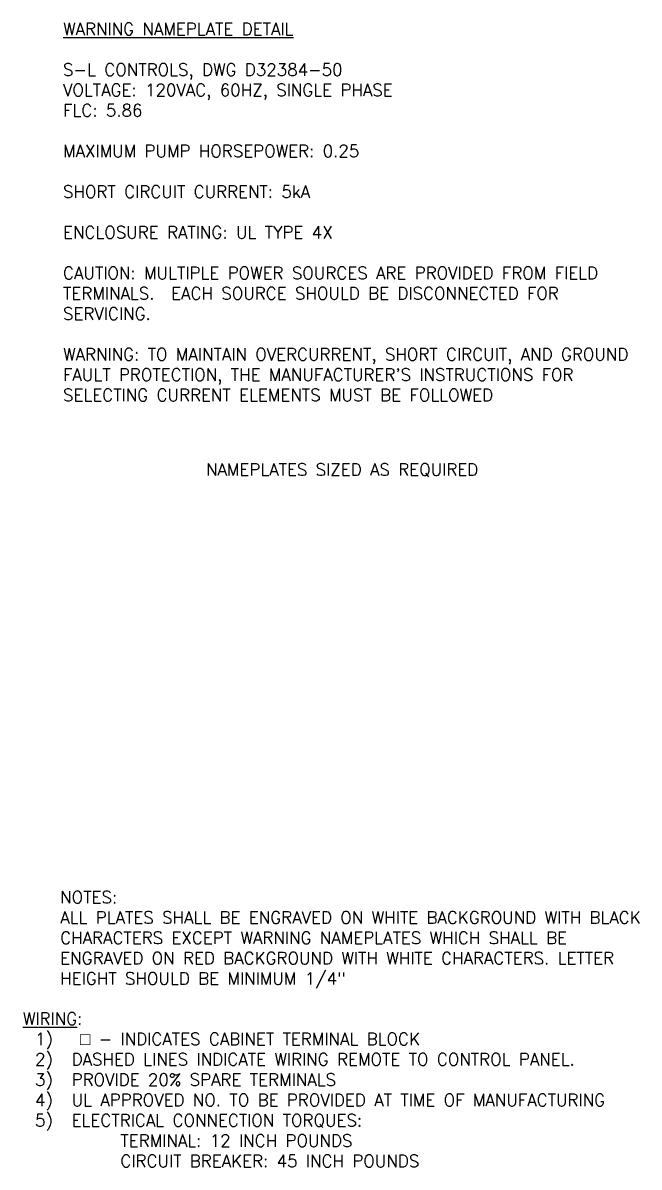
# Model space of a CAD drawing. Header units: inches. Extents: x -18.4 to 45.1, y 1.9 to 48.8.
# Drawn here: x -18.43 to 6.84, y 1.87 to 48.76 of the extents above; entities that cross this region are included whole.
import ezdxf

# ---------------------------------------------------------------- set-up
doc = ezdxf.new("R2010")
doc.units = ezdxf.units.IN
doc.header["$MEASUREMENT"] = 0
doc.layers.add('PSYMS', color=7, linetype='Continuous')
doc.styles.get("Standard").update_dxf_attribs({"font": 'romans.shx'})

msp = doc.modelspace()

# ---------------------------------------------------------------- texts
at = {"char_height": 0.5, "attachment_point": 1}
for s, insert, width in [("{\\LWARNING NAMEPLATE DETAIL\\P\\P\\pxt25;}S-L CONTROLS, DWG D32384-50\\P\\ptz;VOLTAGE: 120VAC, 60HZ, SINGLE PHASE\\PFLC: 5.86\\P\\PMAXIMUM PUMP HORSEPOWER: 0.25\\P\\PSHORT CIRCUIT CURRENT: 5kA\\P\\PENCLOSURE RATING: UL TYPE 4X\\P\\PCAUTION: MULTIPLE POWER SOURCES ARE PROVIDED FROM FIELD TERMINALS.  EACH SOURCE SHOULD BE DISCONNECTED FOR SERVICING.\\P\\PWARNING: TO MAINTAIN OVERCURRENT, SHORT CIRCUIT, AND GROUND FAULT PROTECTION, THE MANUFACTURER'S INSTRUCTIONS FOR SELECTING CURRENT ELEMENTS MUST BE FOLLOWED", (-16.788, 48.765), 25.54569), ('\\A1;NOTES:\\PALL PLATES SHALL BE ENGRAVED ON WHITE BACKGROUND WITH BLACK CHARACTERS EXCEPT WARNING NAMEPLATES WHICH SHALL BE ENGRAVED ON RED BACKGROUND WITH WHITE CHARACTERS. LETTER HEIGHT SHOULD BE MINIMUM 1/4"', (-16.903, 13.181), 26.06783), ('\\A1;{\\LWIRING}:\\P\\pxi-3,l4,t4;{\\A0;1)^I \\fArial|b0|i0|c0|p34;□\\Fromans|c0; - INDICATES CABINET TERMINAL BLOCK\\P}2)^IDASHED LINES INDICATE WIRING REMOTE TO CONTROL PANEL.\\P3)^IPROVIDE 20% SPARE TERMINALS\\P4)^IUL APPROVED NO. TO BE PROVIDED AT TIME OF MANUFACTURING\\P5)^IELECTRICAL CONNECTION TORQUES:\\P\\pi0,l0,tz;^I^ITERMINAL: 12 INCH POUNDS\\P^I^ICIRCUIT BREAKER: 45 INCH POUNDS', (-18.435, 8.201), 31.97953)]:
    msp.add_mtext(s, dxfattribs=dict(at, insert=insert, width=width))
at = {"layer": 'PSYMS', "insert": (-10.925, 30.708), "char_height": 0.5, "attachment_point": 1}
msp.add_mtext_dynamic_manual_height_columns('NAMEPLATES SIZED AS REQUIRED', width=25.27593, gutter_width=5, heights=[0], dxfattribs=at)

doc.saveas('drawing.dxf')
